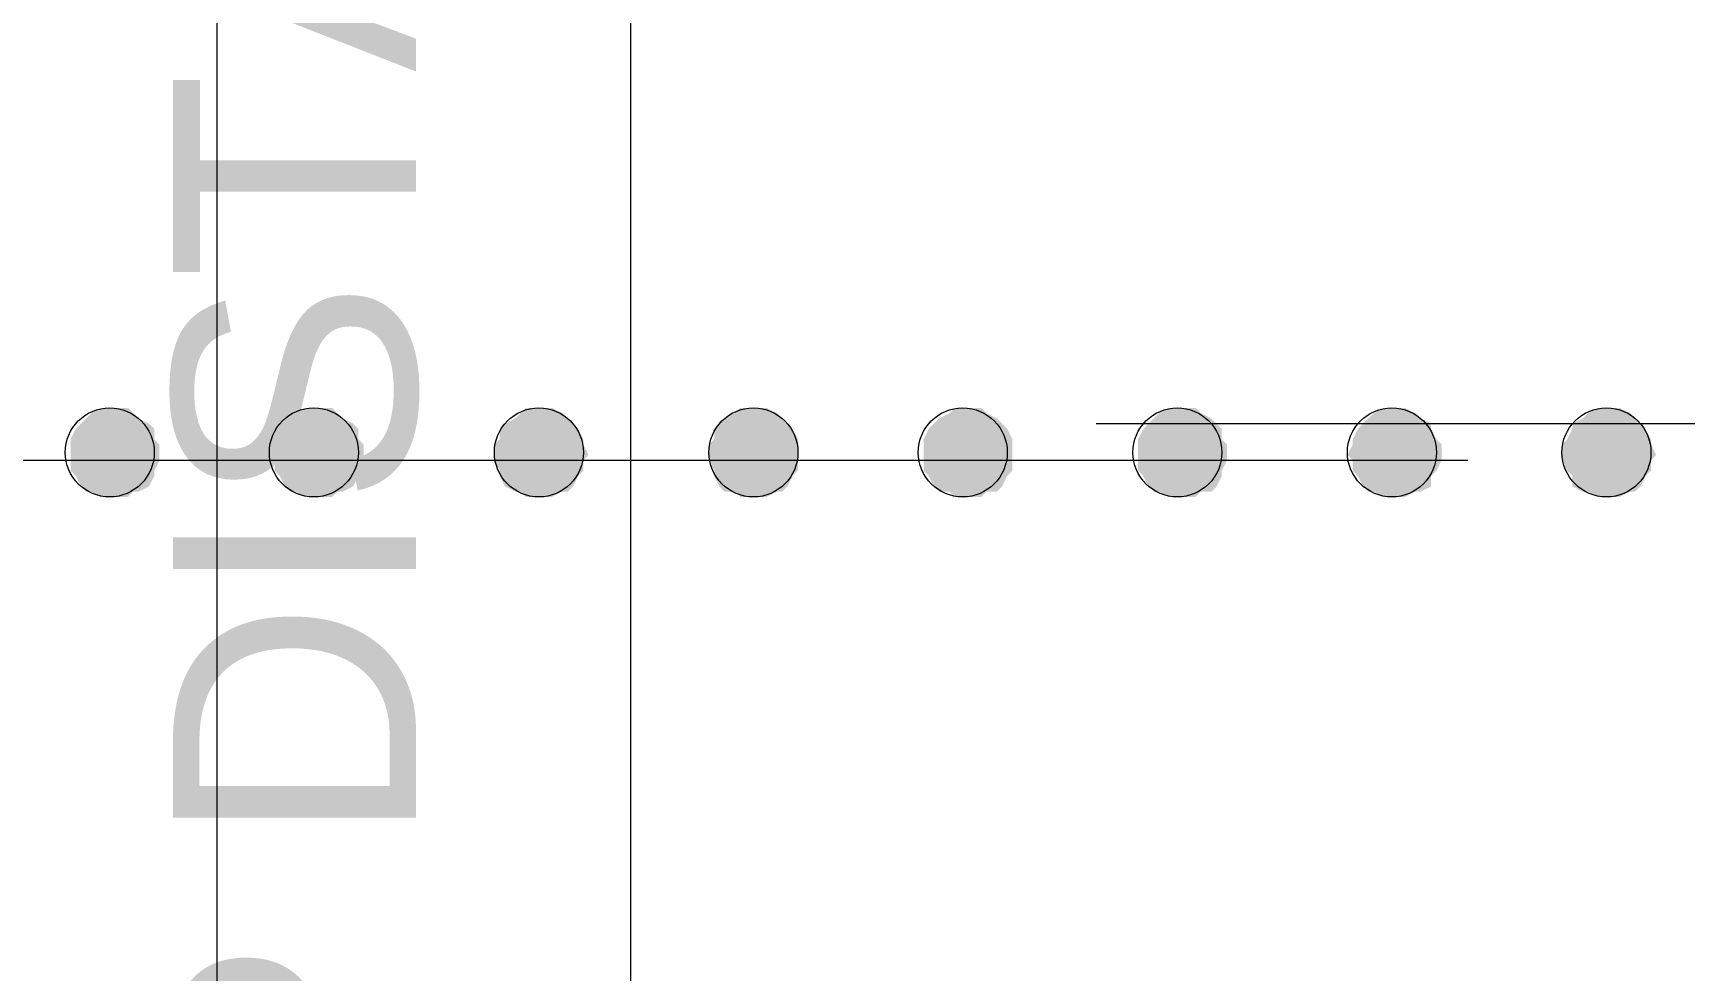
# Model space of a CAD drawing. Header units: inches. Extents: x 2 to 136, y 1 to 96.
# Drawn here: x 37.26 to 43.44, y 52.26 to 55.76 of the extents above; entities that cross this region are included whole.
import ezdxf

# ---------------------------------------------------------------- set-up
doc = ezdxf.new("R2010")
doc.units = ezdxf.units.IN
doc.header["$MEASUREMENT"] = 0
doc.layers.add('PDF_COLUMN', color=251, linetype='Continuous', true_color=0x636466)
doc.layers.add('PDF_Outer Line', color=165, linetype='Continuous', true_color=0x5258ac)
doc.layers.add('PDF_FLOOR LINES', color=7, linetype='Continuous')
doc.layers.add('PDF_Text', color=7, linetype='Continuous')
doc.styles.add('PDF Arial', font='arial.ttf')

msp = doc.modelspace()

# ---------------------------------------------------------------- linework, layer by layer
at = {"layer": 'PDF_COLUMN', "lineweight": 0}
for centre in [(37.5435, 54.1954), (39.9522, 54.1954), (40.7355, 54.1954), (41.5384, 54.1954), (42.3413, 54.1954), (43.1442, 54.1954)]:
    msp.add_circle(centre, 0.1665, dxfattribs=at)
at = {"layer": 'PDF_COLUMN', "color": 7, "lineweight": 0}
for centre in [(38.3072, 54.1954), (39.1493, 54.1954)]:
    msp.add_circle(centre, 0.1665, dxfattribs=at)
at = {"layer": 'PDF_COLUMN', "transparency": 33554559}
for points in [[(37.475, 54.3423), (37.6512, 54.3227), (37.4554, 54.3227)], [(37.5141, 54.3619), (37.6316, 54.3423), (37.475, 54.3423)], [(37.6316, 54.3423), (37.475, 54.3423), (37.6512, 54.3227)], [(37.5337, 54.3619), (37.612, 54.3619), (37.5141, 54.3619)], [(37.612, 54.3619), (37.5141, 54.3619), (37.6316, 54.3423)], [(37.5729, 54.3619), (37.5337, 54.3619), (37.612, 54.3619)], [(39.8836, 54.3423), (40.0599, 54.3227), (39.8445, 54.3227)], [(39.9032, 54.3619), (40.0403, 54.3423), (39.8836, 54.3423)], [(40.0403, 54.3423), (39.8836, 54.3423), (40.0599, 54.3227)], [(39.9424, 54.3619), (40.0011, 54.3619), (39.9032, 54.3619)], [(40.0011, 54.3619), (39.9032, 54.3619), (40.0403, 54.3423)], [(39.962, 54.3619), (39.9424, 54.3619), (40.0011, 54.3619)], [(40.6865, 54.3423), (40.8628, 54.3227), (40.6474, 54.3227)], [(40.7061, 54.3619), (40.8236, 54.3423), (40.6865, 54.3423)], [(40.8236, 54.3423), (40.6865, 54.3423), (40.8628, 54.3227)], [(40.7453, 54.3619), (40.804, 54.3619), (40.7061, 54.3619)], [(40.804, 54.3619), (40.7061, 54.3619), (40.8236, 54.3423)], [(40.7649, 54.3619), (40.7453, 54.3619), (40.804, 54.3619)], [(41.4698, 54.3423), (41.6657, 54.3227), (41.4503, 54.3227)], [(41.509, 54.3619), (41.6265, 54.3423), (41.4698, 54.3423)], [(41.6265, 54.3423), (41.4698, 54.3423), (41.6657, 54.3227)], [(41.5286, 54.3619), (41.6069, 54.3619), (41.509, 54.3619)], [(41.6069, 54.3619), (41.509, 54.3619), (41.6265, 54.3423)], [(41.5678, 54.3619), (41.5286, 54.3619), (41.6069, 54.3619)], [(42.2727, 54.3423), (42.449, 54.3227), (42.2532, 54.3227)], [(42.3119, 54.3619), (42.4294, 54.3423), (42.2727, 54.3423)], [(42.4294, 54.3423), (42.2727, 54.3423), (42.449, 54.3227)], [(42.3315, 54.3619), (42.3902, 54.3619), (42.3119, 54.3619)], [(42.3902, 54.3619), (42.3119, 54.3619), (42.4294, 54.3423)], [(42.3707, 54.3619), (42.3315, 54.3619), (42.3902, 54.3619)], [(43.0756, 54.3423), (43.2519, 54.3227), (43.056, 54.3227)], [(43.1148, 54.3619), (43.2323, 54.3423), (43.0756, 54.3423)], [(43.2323, 54.3423), (43.0756, 54.3423), (43.2519, 54.3227)], [(43.1344, 54.3619), (43.1931, 54.3619), (43.1148, 54.3619)], [(43.1931, 54.3619), (43.1148, 54.3619), (43.2323, 54.3423)], [(43.1735, 54.3619), (43.1344, 54.3619), (43.1931, 54.3619)], [(37.4162, 54.2835), (37.7099, 54.2444), (37.3966, 54.2444)], [(37.4358, 54.3031), (37.7099, 54.2835), (37.4162, 54.2835)], [(37.7099, 54.2835), (37.4162, 54.2835), (37.7099, 54.2444)], [(37.4554, 54.3227), (37.6904, 54.3031), (37.4358, 54.3031)], [(37.6904, 54.3031), (37.4358, 54.3031), (37.7099, 54.2835)], [(37.6512, 54.3227), (37.4554, 54.3227), (37.6904, 54.3031)], [(39.8249, 54.3031), (40.099, 54.2835), (39.8053, 54.2835)], [(40.099, 54.2835), (39.8053, 54.2835), (40.1186, 54.2444)], [(39.8053, 54.2835), (40.1186, 54.2444), (39.8053, 54.2444)], [(39.8445, 54.3227), (40.0795, 54.3031), (39.8249, 54.3031)], [(40.0795, 54.3031), (39.8249, 54.3031), (40.099, 54.2835)], [(40.0599, 54.3227), (39.8445, 54.3227), (40.0795, 54.3031)], [(40.6082, 54.2835), (40.9215, 54.2444), (40.5886, 54.2444)], [(40.6278, 54.3031), (40.9019, 54.2835), (40.6082, 54.2835)], [(40.9019, 54.2835), (40.6082, 54.2835), (40.9215, 54.2444)], [(40.6474, 54.3227), (40.8824, 54.3031), (40.6278, 54.3031)], [(40.8824, 54.3031), (40.6278, 54.3031), (40.9019, 54.2835)], [(40.8628, 54.3227), (40.6474, 54.3227), (40.8824, 54.3031)], [(41.4111, 54.2835), (41.7048, 54.2444), (41.3915, 54.2444)], [(41.4307, 54.3031), (41.7048, 54.2835), (41.4111, 54.2835)], [(41.7048, 54.2835), (41.4111, 54.2835), (41.7048, 54.2444)], [(41.4503, 54.3227), (41.6853, 54.3031), (41.4307, 54.3031)], [(41.6853, 54.3031), (41.4307, 54.3031), (41.7048, 54.2835)], [(41.6657, 54.3227), (41.4503, 54.3227), (41.6853, 54.3031)], [(42.214, 54.2835), (42.5077, 54.2444), (42.1944, 54.2444)], [(42.2336, 54.3031), (42.4881, 54.2835), (42.214, 54.2835)], [(42.4881, 54.2835), (42.214, 54.2835), (42.5077, 54.2444)], [(42.2532, 54.3227), (42.4881, 54.3031), (42.2336, 54.3031)], [(42.4881, 54.3031), (42.2336, 54.3031), (42.4881, 54.2835)], [(42.449, 54.3227), (42.2532, 54.3227), (42.4881, 54.3031)], [(43.0169, 54.2835), (43.3106, 54.2444), (42.9973, 54.2444)], [(43.056, 54.3227), (43.2715, 54.3031), (43.0169, 54.3031)], [(43.2715, 54.3031), (43.0169, 54.3031), (43.291, 54.2835)], [(43.0169, 54.3031), (43.291, 54.2835), (43.0169, 54.2835)], [(43.291, 54.2835), (43.0169, 54.2835), (43.3106, 54.2444)], [(43.2519, 54.3227), (43.056, 54.3227), (43.2715, 54.3031)], [(37.7099, 54.2444), (37.3966, 54.2444), (37.7295, 54.2248)], [(37.3966, 54.2444), (37.7295, 54.2248), (37.3966, 54.2248)], [(37.7295, 54.2248), (37.3966, 54.2248), (37.7295, 54.1856)], [(37.3966, 54.2248), (37.7295, 54.1856), (37.3966, 54.1856)], [(39.8053, 54.2444), (40.1186, 54.2248), (39.7857, 54.2248)], [(40.1186, 54.2248), (39.7857, 54.2248), (40.1186, 54.1856)], [(39.7857, 54.2248), (40.1186, 54.1856), (39.7857, 54.1856)], [(40.1186, 54.2444), (39.8053, 54.2444), (40.1186, 54.2248)], [(40.9215, 54.2444), (40.5886, 54.2444), (40.9215, 54.2248)], [(40.5886, 54.2444), (40.9215, 54.2248), (40.5886, 54.2248)], [(40.9215, 54.2248), (40.5886, 54.2248), (40.9215, 54.1856)], [(40.5886, 54.2248), (40.9215, 54.1856), (40.5886, 54.1856)], [(41.7048, 54.2444), (41.3915, 54.2444), (41.7244, 54.2248)], [(41.3915, 54.2444), (41.7244, 54.2248), (41.3915, 54.2248)], [(41.7244, 54.2248), (41.3915, 54.2248), (41.7244, 54.1856)], [(41.3915, 54.2248), (41.7244, 54.1856), (41.3915, 54.1856)], [(42.1944, 54.2248), (42.5273, 54.1856), (42.1748, 54.1856)], [(42.5077, 54.2444), (42.1944, 54.2444), (42.5273, 54.2248)], [(42.1944, 54.2444), (42.5273, 54.2248), (42.1944, 54.2248)], [(42.5273, 54.2248), (42.1944, 54.2248), (42.5273, 54.1856)], [(42.9973, 54.2444), (43.3106, 54.2248), (42.9777, 54.2248)], [(43.3106, 54.2248), (42.9777, 54.2248), (43.3302, 54.1856)], [(42.9777, 54.2248), (43.3302, 54.1856), (42.9777, 54.1856)], [(43.3106, 54.2444), (42.9973, 54.2444), (43.3106, 54.2248)], [(37.7295, 54.1856), (37.3966, 54.1856), (37.7295, 54.166)], [(37.3966, 54.1856), (37.7295, 54.166), (37.3966, 54.166)], [(37.7295, 54.166), (37.3966, 54.166), (37.7099, 54.1269)], [(37.3966, 54.166), (37.7099, 54.1269), (37.3966, 54.1269)], [(40.1186, 54.1856), (39.7857, 54.1856), (40.1186, 54.166)], [(39.7857, 54.1856), (40.1186, 54.166), (39.7857, 54.166)], [(40.1186, 54.166), (39.7857, 54.166), (40.1186, 54.1269)], [(39.7857, 54.166), (40.1186, 54.1269), (39.8053, 54.1269)], [(40.9215, 54.1856), (40.5886, 54.1856), (40.9215, 54.166)], [(40.5886, 54.1856), (40.9215, 54.166), (40.5886, 54.166)], [(40.9215, 54.166), (40.5886, 54.166), (40.9215, 54.1269)], [(40.5886, 54.166), (40.9215, 54.1269), (40.5886, 54.1269)], [(41.7244, 54.1856), (41.3915, 54.1856), (41.7244, 54.166)], [(41.3915, 54.1856), (41.7244, 54.166), (41.3915, 54.166)], [(41.7244, 54.166), (41.3915, 54.166), (41.7048, 54.1269)], [(41.3915, 54.166), (41.7048, 54.1269), (41.3915, 54.1269)], [(42.5273, 54.1856), (42.1748, 54.1856), (42.5273, 54.166)], [(42.1748, 54.1856), (42.5273, 54.166), (42.1944, 54.166)], [(42.5273, 54.166), (42.1944, 54.166), (42.5077, 54.1269)], [(42.1944, 54.166), (42.5077, 54.1269), (42.1944, 54.1269)], [(43.3302, 54.1856), (42.9777, 54.1856), (43.3106, 54.166)], [(42.9777, 54.1856), (43.3106, 54.166), (42.9777, 54.166)], [(43.3106, 54.166), (42.9777, 54.166), (43.3106, 54.1269)], [(42.9777, 54.166), (43.3106, 54.1269), (42.9973, 54.1269)], [(37.7099, 54.1269), (37.3966, 54.1269), (37.7099, 54.1073)], [(37.3966, 54.1269), (37.7099, 54.1073), (37.4162, 54.1073)], [(37.7099, 54.1073), (37.4162, 54.1073), (37.6904, 54.0681)], [(37.4162, 54.1073), (37.6904, 54.0681), (37.4358, 54.0681)], [(40.1186, 54.1269), (39.8053, 54.1269), (40.099, 54.1073)], [(39.8053, 54.1269), (40.099, 54.1073), (39.8053, 54.1073)], [(40.099, 54.1073), (39.8053, 54.1073), (40.0795, 54.0681)], [(39.8053, 54.1073), (40.0795, 54.0681), (39.8249, 54.0681)], [(40.9215, 54.1269), (40.5886, 54.1269), (40.9019, 54.1073)], [(40.5886, 54.1269), (40.9019, 54.1073), (40.6082, 54.1073)], [(40.9019, 54.1073), (40.6082, 54.1073), (40.8824, 54.0681)], [(40.6082, 54.1073), (40.8824, 54.0681), (40.6278, 54.0681)], [(41.7048, 54.1269), (41.3915, 54.1269), (41.7048, 54.1073)], [(41.3915, 54.1269), (41.7048, 54.1073), (41.4111, 54.1073)], [(41.7048, 54.1073), (41.4111, 54.1073), (41.6853, 54.0681)], [(41.4111, 54.1073), (41.6853, 54.0681), (41.4307, 54.0681)], [(42.5077, 54.1269), (42.1944, 54.1269), (42.4881, 54.1073)], [(42.1944, 54.1269), (42.4881, 54.1073), (42.214, 54.1073)], [(42.4881, 54.1073), (42.214, 54.1073), (42.4881, 54.0681)], [(42.214, 54.1073), (42.4881, 54.0681), (42.2336, 54.0681)], [(43.3106, 54.1269), (42.9973, 54.1269), (43.291, 54.1073)], [(42.9973, 54.1269), (43.291, 54.1073), (43.0169, 54.1073)], [(43.291, 54.1073), (43.0169, 54.1073), (43.2715, 54.0681)], [(43.0169, 54.1073), (43.2715, 54.0681), (43.0169, 54.0681)], [(37.6904, 54.0681), (37.4358, 54.0681), (37.6512, 54.0485)], [(37.4358, 54.0681), (37.6512, 54.0485), (37.4554, 54.0485)], [(37.6512, 54.0485), (37.4554, 54.0485), (37.6316, 54.0485)], [(37.4554, 54.0485), (37.6316, 54.0485), (37.475, 54.0485)], [(37.6316, 54.0485), (37.475, 54.0485), (37.612, 54.0289)], [(37.475, 54.0485), (37.612, 54.0289), (37.5141, 54.0289)], [(37.612, 54.0289), (37.5141, 54.0289), (37.5729, 54.0289)], [(37.5141, 54.0289), (37.5729, 54.0289), (37.5337, 54.0289)], [(40.0795, 54.0681), (39.8249, 54.0681), (40.0599, 54.0485)], [(39.8249, 54.0681), (40.0599, 54.0485), (39.8445, 54.0485)], [(40.0599, 54.0485), (39.8445, 54.0485), (40.0403, 54.0485)], [(39.8445, 54.0485), (40.0403, 54.0485), (39.8836, 54.0485)], [(40.0403, 54.0485), (39.8836, 54.0485), (40.0011, 54.0289)], [(39.8836, 54.0485), (40.0011, 54.0289), (39.9032, 54.0289)], [(40.0011, 54.0289), (39.9032, 54.0289), (39.962, 54.0289)], [(39.9032, 54.0289), (39.962, 54.0289), (39.9424, 54.0289)], [(40.8824, 54.0681), (40.6278, 54.0681), (40.8628, 54.0485)], [(40.6278, 54.0681), (40.8628, 54.0485), (40.6474, 54.0485)], [(40.8628, 54.0485), (40.6474, 54.0485), (40.8236, 54.0485)], [(40.6474, 54.0485), (40.8236, 54.0485), (40.6865, 54.0485)], [(40.8236, 54.0485), (40.6865, 54.0485), (40.804, 54.0289)], [(40.6865, 54.0485), (40.804, 54.0289), (40.7061, 54.0289)], [(40.804, 54.0289), (40.7061, 54.0289), (40.7649, 54.0289)], [(40.7061, 54.0289), (40.7649, 54.0289), (40.7453, 54.0289)], [(41.6853, 54.0681), (41.4307, 54.0681), (41.6657, 54.0485)], [(41.4307, 54.0681), (41.6657, 54.0485), (41.4503, 54.0485)], [(41.6657, 54.0485), (41.4503, 54.0485), (41.6265, 54.0485)], [(41.4503, 54.0485), (41.6265, 54.0485), (41.4698, 54.0485)], [(41.6265, 54.0485), (41.4698, 54.0485), (41.6069, 54.0289)], [(41.4698, 54.0485), (41.6069, 54.0289), (41.509, 54.0289)], [(41.6069, 54.0289), (41.509, 54.0289), (41.5678, 54.0289)], [(41.509, 54.0289), (41.5678, 54.0289), (41.5286, 54.0289)], [(42.4881, 54.0681), (42.2336, 54.0681), (42.449, 54.0485)], [(42.2336, 54.0681), (42.449, 54.0485), (42.2532, 54.0485)], [(42.449, 54.0485), (42.2532, 54.0485), (42.4294, 54.0485)], [(42.2532, 54.0485), (42.4294, 54.0485), (42.2727, 54.0485)], [(42.4294, 54.0485), (42.2727, 54.0485), (42.3902, 54.0289)], [(42.2727, 54.0485), (42.3902, 54.0289), (42.3119, 54.0289)], [(42.3902, 54.0289), (42.3119, 54.0289), (42.3707, 54.0289)], [(42.3119, 54.0289), (42.3707, 54.0289), (42.3315, 54.0289)], [(43.2715, 54.0681), (43.0169, 54.0681), (43.2519, 54.0485)], [(43.0169, 54.0681), (43.2519, 54.0485), (43.056, 54.0485)], [(43.2519, 54.0485), (43.056, 54.0485), (43.2323, 54.0485)], [(43.056, 54.0485), (43.2323, 54.0485), (43.0756, 54.0485)], [(43.2323, 54.0485), (43.0756, 54.0485), (43.1931, 54.0289)], [(43.0756, 54.0485), (43.1931, 54.0289), (43.1148, 54.0289)], [(43.1931, 54.0289), (43.1148, 54.0289), (43.1735, 54.0289)], [(43.1148, 54.0289), (43.1735, 54.0289), (43.1344, 54.0289)]]:
    msp.add_solid(points, dxfattribs=at)
at = {"layer": 'PDF_COLUMN', "color": 7, "transparency": 33554559}
for points in [[(38.2387, 54.3423), (38.4149, 54.3227), (38.2191, 54.3227)], [(38.2778, 54.3619), (38.3953, 54.3423), (38.2387, 54.3423)], [(38.3953, 54.3423), (38.2387, 54.3423), (38.4149, 54.3227)], [(38.2974, 54.3619), (38.3758, 54.3619), (38.2778, 54.3619)], [(38.3758, 54.3619), (38.2778, 54.3619), (38.3953, 54.3423)], [(38.3366, 54.3619), (38.2974, 54.3619), (38.3758, 54.3619)], [(39.0807, 54.3423), (39.257, 54.3227), (39.0612, 54.3227)], [(39.1003, 54.3619), (39.2374, 54.3423), (39.0807, 54.3423)], [(39.2374, 54.3423), (39.0807, 54.3423), (39.257, 54.3227)], [(39.1395, 54.3619), (39.1982, 54.3619), (39.1003, 54.3619)], [(39.1982, 54.3619), (39.1003, 54.3619), (39.2374, 54.3423)], [(39.1787, 54.3619), (39.1395, 54.3619), (39.1982, 54.3619)], [(38.1799, 54.2835), (38.4737, 54.2444), (38.1603, 54.2444)], [(38.1995, 54.3031), (38.4737, 54.2835), (38.1799, 54.2835)], [(38.4737, 54.2835), (38.1799, 54.2835), (38.4737, 54.2444)], [(38.2191, 54.3227), (38.4541, 54.3031), (38.1995, 54.3031)], [(38.4541, 54.3031), (38.1995, 54.3031), (38.4737, 54.2835)], [(38.4149, 54.3227), (38.2191, 54.3227), (38.4541, 54.3031)], [(39.022, 54.3031), (39.2962, 54.2835), (39.0024, 54.2835)], [(39.2962, 54.2835), (39.0024, 54.2835), (39.3157, 54.2444)], [(39.0024, 54.2835), (39.3157, 54.2444), (39.0024, 54.2444)], [(39.0612, 54.3227), (39.2766, 54.3031), (39.022, 54.3031)], [(39.2766, 54.3031), (39.022, 54.3031), (39.2962, 54.2835)], [(39.257, 54.3227), (39.0612, 54.3227), (39.2766, 54.3031)], [(38.4737, 54.2444), (38.1603, 54.2444), (38.4933, 54.2248)], [(38.1603, 54.2444), (38.4933, 54.2248), (38.1603, 54.2248)], [(38.4933, 54.2248), (38.1603, 54.2248), (38.4933, 54.1856)], [(38.1603, 54.2248), (38.4933, 54.1856), (38.1603, 54.1856)], [(39.0024, 54.2444), (39.3157, 54.2248), (38.9828, 54.2248)], [(39.3157, 54.2248), (38.9828, 54.2248), (39.3353, 54.1856)], [(38.9828, 54.2248), (39.3353, 54.1856), (38.9828, 54.1856)], [(39.3157, 54.2444), (39.0024, 54.2444), (39.3157, 54.2248)], [(38.4933, 54.1856), (38.1603, 54.1856), (38.4933, 54.166)], [(38.1603, 54.1856), (38.4933, 54.166), (38.1603, 54.166)], [(38.4933, 54.166), (38.1603, 54.166), (38.4737, 54.1269)], [(38.1603, 54.166), (38.4737, 54.1269), (38.1603, 54.1269)], [(39.3353, 54.1856), (38.9828, 54.1856), (39.3157, 54.166)], [(38.9828, 54.1856), (39.3157, 54.166), (38.9828, 54.166)], [(39.3157, 54.166), (38.9828, 54.166), (39.3157, 54.1269)], [(38.9828, 54.166), (39.3157, 54.1269), (39.0024, 54.1269)], [(38.4737, 54.1269), (38.1603, 54.1269), (38.4737, 54.1073)], [(38.1603, 54.1269), (38.4737, 54.1073), (38.1799, 54.1073)], [(38.4737, 54.1073), (38.1799, 54.1073), (38.4541, 54.0681)], [(38.1799, 54.1073), (38.4541, 54.0681), (38.1995, 54.0681)], [(39.3157, 54.1269), (39.0024, 54.1269), (39.2962, 54.1073)], [(39.0024, 54.1269), (39.2962, 54.1073), (39.0024, 54.1073)], [(39.2962, 54.1073), (39.0024, 54.1073), (39.2766, 54.0681)], [(39.0024, 54.1073), (39.2766, 54.0681), (39.022, 54.0681)], [(38.4541, 54.0681), (38.1995, 54.0681), (38.4149, 54.0485)], [(38.1995, 54.0681), (38.4149, 54.0485), (38.2191, 54.0485)], [(38.4149, 54.0485), (38.2191, 54.0485), (38.3953, 54.0485)], [(38.2191, 54.0485), (38.3953, 54.0485), (38.2387, 54.0485)], [(38.3953, 54.0485), (38.2387, 54.0485), (38.3758, 54.0289)], [(38.2387, 54.0485), (38.3758, 54.0289), (38.2778, 54.0289)], [(38.3758, 54.0289), (38.2778, 54.0289), (38.3366, 54.0289)], [(38.2778, 54.0289), (38.3366, 54.0289), (38.2974, 54.0289)], [(39.2766, 54.0681), (39.022, 54.0681), (39.257, 54.0485)], [(39.022, 54.0681), (39.257, 54.0485), (39.0612, 54.0485)], [(39.257, 54.0485), (39.0612, 54.0485), (39.2374, 54.0485)], [(39.0612, 54.0485), (39.2374, 54.0485), (39.0807, 54.0485)], [(39.2374, 54.0485), (39.0807, 54.0485), (39.1982, 54.0289)], [(39.0807, 54.0485), (39.1982, 54.0289), (39.1003, 54.0289)], [(39.1982, 54.0289), (39.1003, 54.0289), (39.1787, 54.0289)], [(39.1003, 54.0289), (39.1787, 54.0289), (39.1395, 54.0289)]]:
    msp.add_solid(points, dxfattribs=at)
at = {"layer": 'PDF_FLOOR LINES', "lineweight": 0}
for points in [[(41.2348, 54.3031), (47.0314, 54.3031)], [(34.7725, 54.166), (42.6252, 54.166)]]:
    msp.add_lwpolyline(points, dxfattribs=at)
at = {"layer": 'PDF_Outer Line', "color": 7, "lineweight": 0}
msp.add_lwpolyline([(37.9449, 67.4823), (39.492, 67.4823), (39.492, 44.9425), (37.9449, 44.9425)], close=True, dxfattribs=at)

# ---------------------------------------------------------------- texts
at = {"layer": 'PDF_Text', "insert": (38.7023, 36.4244), "char_height": 0.909122, "attachment_point": 7, "rotation": 90, "style": 'PDF Arial'}
msp.add_mtext('· LOCK SEAM SHEET CLIP DISTANCE 470mm C/C', dxfattribs=at)

doc.saveas('drawing.dxf')
